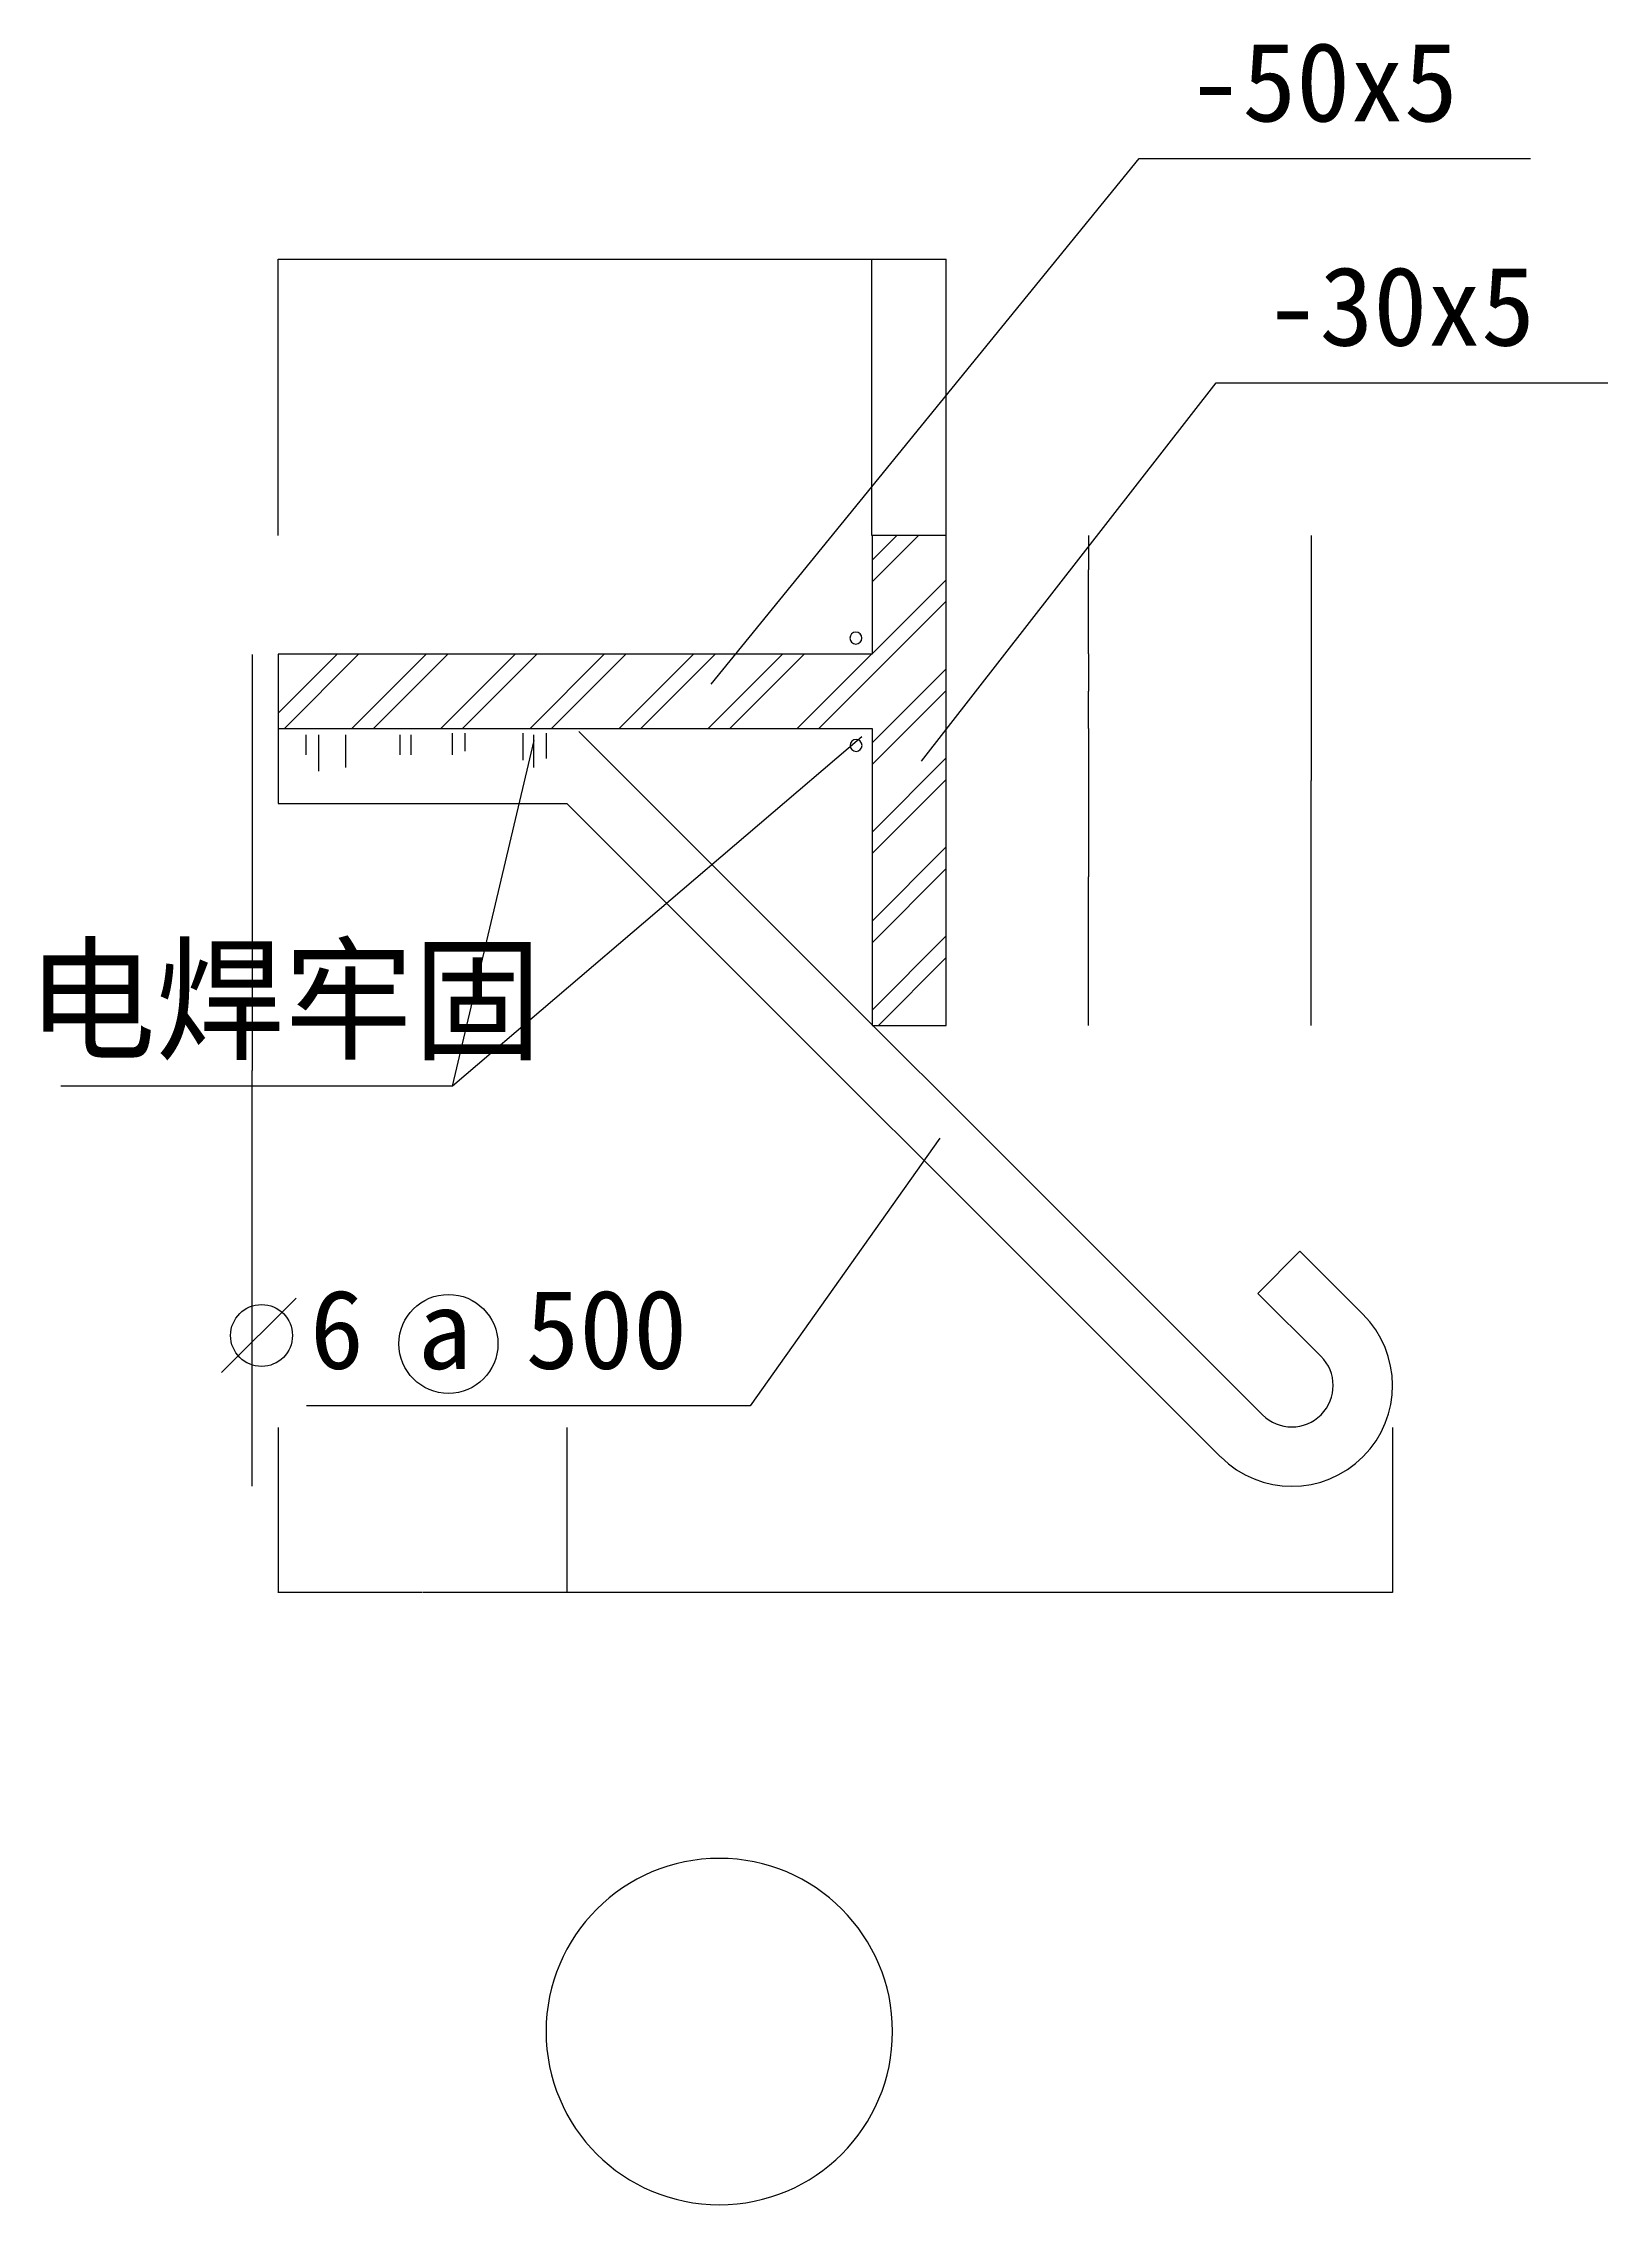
# Model space of a CAD drawing. Header units: metres. Extents: x 40641 to 54148, y -925 to 20073.
# Drawn here: x 43346 to 49668, y 11337 to 20073 of the extents above; entities that cross this region are included whole.
import ezdxf

# ---------------------------------------------------------------- set-up
doc = ezdxf.new("R2010")
doc.units = ezdxf.units.M
doc.layers.add('PUB_DIM', color=3, linetype='Continuous')
doc.layers.add('PUB_TEXT', color=7, linetype='Continuous')
doc.dimstyles.get("Standard").update_dxf_attribs({"dimtxt": 2.5, "dimasz": 2.5, "dimexe": 1.25, "dimexo": 0.625, "dimtad": 1, "dimcen": 2.5, "dimazin": 3, "dimtfac": 1, "dimtmove": 0, "dimatfit": 3})

# ---------------------------------------------------------------- blocks, each defined once
blk = doc.blocks.new('*D4')
for p, q in [((47570.17, 17303.36), (47570.17, 16703.36)), ((47569.92, 16703.36), (47569.67, 16703.36)), ((47570.17, 16103.36), (47570.17, 16703.36)), ((47570.17, 16703.36), (47570.17, 16703.36)), ((47570.42, 16703.36), (47570.67, 16703.36))]:
    blk.add_line(p, q)
at = {"layer": 'Defpoints'}
for p in [(47570.17, 17303.36), (47570.17, 16703.36), (47570.17, 16103.36)]:
    blk.add_point(p, dxfattribs=at)
at = {"layer": 'PUB_DIM', "insert": (47570.17, 16704.485), "char_height": 1, "attachment_point": 5}
blk.add_mtext('20', dxfattribs=at)
blk = doc.blocks.new('*D5')
for p, q in [((48470.17, 18083.36), (48470.17, 17093.36)), ((48469.92, 17093.36), (48469.67, 17093.36)), ((48470.17, 16103.36), (48470.17, 17093.36)), ((48470.17, 17093.36), (48470.17, 17093.36)), ((48470.42, 17093.36), (48470.67, 17093.36))]:
    blk.add_line(p, q)
at = {"layer": 'Defpoints'}
for p in [(48470.17, 18083.36), (48470.17, 17093.36), (48470.17, 16103.36)]:
    blk.add_point(p, dxfattribs=at)
at = {"layer": 'PUB_DIM', "insert": (48470.17, 17094.485), "char_height": 1, "attachment_point": 5}
blk.add_mtext('30', dxfattribs=at)
blk = doc.blocks.new('*D6')
for p, q in [((44189.96, 17602.57), (44189.96, 15921.57)), ((44189.71, 15921.57), (44189.46, 15921.57)), ((44189.96, 14240.57), (44189.96, 15921.57)), ((44189.96, 15921.57), (44189.96, 15921.57)), ((44190.21, 15921.57), (44190.46, 15921.57))]:
    blk.add_line(p, q)
at = {"layer": 'Defpoints'}
for p in [(44189.96, 17602.57), (44189.96, 15921.57), (44189.96, 14240.57)]:
    blk.add_point(p, dxfattribs=at)
at = {"layer": 'PUB_DIM', "insert": (44189.96, 15922.695), "char_height": 1, "attachment_point": 5}
blk.add_mtext('80', dxfattribs=at)
blk = doc.blocks.new('*D15')
for p, q in [((45461.8, 14478.3), (45461.8, 13811.49)), ((48797.8, 14478.3), (48797.8, 13811.49)), ((47128.8, 13811.49), (45461.55, 13811.49)), ((48798.05, 13811.49), (47130.8, 13811.49))]:
    blk.add_line(p, q)
at = {"layer": 'Defpoints'}
for p in [(45461.8, 14478.3), (48797.8, 14478.3), (48797.8, 13811.49)]:
    blk.add_point(p, dxfattribs=at)
at = {"layer": 'PUB_DIM', "insert": (47129.8, 13811.49), "char_height": 1, "attachment_point": 5}
blk.add_mtext('80', dxfattribs=at)
blk = doc.blocks.new('*D16')
for p, q in [((44294.8, 14478.3), (44294.8, 13811.49)), ((45461.8, 14478.3), (45461.8, 13811.49)), ((44877.3, 13811.49), (44294.55, 13811.49)), ((45462.05, 13811.49), (44879.3, 13811.49))]:
    blk.add_line(p, q)
at = {"layer": 'Defpoints'}
for p in [(44294.8, 14478.3), (45461.8, 14478.3), (45461.8, 13811.49)]:
    blk.add_point(p, dxfattribs=at)
at = {"layer": 'PUB_DIM', "insert": (44878.3, 13811.49), "char_height": 1, "attachment_point": 5}
blk.add_mtext('30', dxfattribs=at)
blk = doc.blocks.new('*D17')
for p, q in [((44294.74, 18083.02), (44294.74, 19199.53)), ((44294.99, 19199.53), (45493.74, 19199.53)), ((45495.74, 19199.53), (46694.49, 19199.53)), ((46694.74, 18083.02), (46694.74, 19199.53))]:
    blk.add_line(p, q)
at = {"layer": 'Defpoints'}
for p in [(44294.74, 19199.53), (44294.74, 18083.02), (46694.74, 18083.02)]:
    blk.add_point(p, dxfattribs=at)
at = {"layer": 'PUB_DIM', "insert": (45494.74, 19199.53), "char_height": 1, "attachment_point": 5}
blk.add_mtext('50', dxfattribs=at)
blk = doc.blocks.new('*D18')
for p, q in [((46694.74, 18083.02), (46694.74, 19199.53)), ((46694.99, 19199.53), (46844.24, 19199.53)), ((46845.24, 19199.53), (46994.49, 19199.53)), ((46994.74, 18083.02), (46994.74, 19199.53))]:
    blk.add_line(p, q)
at = {"layer": 'Defpoints'}
for p in [(46694.74, 19199.53), (46694.74, 18083.02), (46994.74, 18083.02)]:
    blk.add_point(p, dxfattribs=at)
at = {"layer": 'PUB_DIM', "insert": (46844.74, 19199.53), "char_height": 1, "attachment_point": 5}
blk.add_mtext('5', dxfattribs=at)
blk = doc.blocks.new('*D19')
for p, q in [((47570.17, 18083.36), (47570.17, 17945.01)), ((47569.92, 17945.01), (47569.67, 17945.01)), ((47570.17, 17605.36), (47570.17, 17945.01)), ((47570.17, 17945.01), (47570.17, 17945.01)), ((47570.42, 17945.01), (47570.67, 17945.01))]:
    blk.add_line(p, q)
at = {"layer": 'Defpoints'}
for p in [(47570.17, 18083.36), (47570.17, 17945.01), (47570.17, 17605.36)]:
    blk.add_point(p, dxfattribs=at)
at = {"layer": 'PUB_DIM', "insert": (47570.17, 17946.135), "char_height": 1, "attachment_point": 5}
blk.add_mtext('5', dxfattribs=at)
blk = doc.blocks.new('*D20')
for p, q in [((47570.17, 17605.36), (47570.17, 17454.36)), ((47569.92, 17454.36), (47569.67, 17454.36)), ((47570.17, 17303.36), (47570.17, 17454.36)), ((47570.17, 17454.36), (47570.17, 17454.36)), ((47570.42, 17454.36), (47570.67, 17454.36))]:
    blk.add_line(p, q)
at = {"layer": 'Defpoints'}
for p in [(47570.17, 17605.36), (47570.17, 17454.36), (47570.17, 17303.36)]:
    blk.add_point(p, dxfattribs=at)
at = {"layer": 'PUB_DIM', "insert": (47570.17, 17455.485), "char_height": 1, "attachment_point": 5}
blk.add_mtext('5', dxfattribs=at)

msp = doc.modelspace()

# ---------------------------------------------------------------- linework, layer by layer
at = {"layer": 'PUB_TEXT'}
for p, q in [((46045.19, 17482.67), (47773.87, 19606.66)), ((47773.87, 19606.66), (49356.34, 19606.66)), ((46895.36, 17171.15), (48085.6, 18700.42)), ((48085.6, 18700.42), (49668.07, 18700.42)), ((46695.08, 17983.32), (46794.84, 18083.02)), ((46695.08, 17895.98), (46882.24, 18083.02)), ((46393.01, 17303.02), (46995.08, 17904.68)), ((46480.41, 17303.02), (46995.08, 17817.34)), ((44295.08, 17365.04), (44533.21, 17603.02)), ((44320.41, 17303.02), (44620.62, 17603.02)), ((44593.01, 17303.02), (44893.21, 17603.02)), ((44680.41, 17303.02), (44980.62, 17603.02)), ((44953.01, 17303.02), (45253.21, 17603.02)), ((45040.41, 17303.02), (45340.62, 17603.02)), ((45313.01, 17303.02), (45613.21, 17603.02)), ((45400.41, 17303.02), (45700.62, 17603.02)), ((45673.01, 17303.02), (45973.21, 17603.02)), ((45760.41, 17303.02), (46060.62, 17603.02)), ((46033.01, 17303.02), (46333.21, 17603.02)), ((46120.41, 17303.02), (46420.62, 17603.02)), ((46695.08, 17244.88), (46995.08, 17544.68)), ((46695.08, 17157.54), (46995.08, 17457.34)), ((44295.08, 17303.02), (44295.08, 16999.69)), ((44407.32, 17277.05), (44407.32, 17196.76)), ((44458.45, 17277.05), (44458.45, 17131.07)), ((44568, 17277.05), (44568, 17145.67)), ((44787.11, 17277.05), (44787.11, 17196.76)), ((44830.93, 17277.05), (44830.93, 17196.76)), ((44998.92, 17284.35), (44998.92, 17196.76)), ((46653.21, 17269.88), (44999.25, 15857.44)), ((44999.25, 15857.44), (45330.04, 17254.85)), ((45050.05, 17284.35), (45050.05, 17211.36)), ((45283.76, 17284.35), (45283.76, 17174.86)), ((45327.59, 17277.05), (45327.59, 17145.67)), ((45378.71, 17284.35), (45378.71, 17182.16)), ((48273.16, 14529.43), (45510.18, 17290.55)), ((46695.08, 16884.88), (46995.08, 17184.68)), ((46695.08, 16797.54), (46995.08, 17097.34)), ((44295.08, 16999.69), (45461.71, 16999.69)), ((48103.86, 14359.32), (45461.71, 16999.69)), ((46695.08, 16524.88), (46995.08, 16824.68)), ((46695.08, 16437.54), (46995.08, 16737.34)), ((46695.08, 16164.88), (46995.08, 16464.68)), ((46720.58, 16103.02), (46995.08, 16377.34)), ((44999.25, 15857.44), (43417.51, 15857.44)), ((46968.97, 15647.08), (46202.13, 14565.22)), ((48253.84, 15020.36), (48423.14, 15190.47)), ((48678.31, 14936.52), (48423.14, 15190.47)), ((44067.01, 14700.45), (44367.73, 15000.97)), ((48509.01, 14766.41), (48253.84, 15020.36)), ((46202.13, 14565.22), (44410.4, 14565.22))]:
    msp.add_line(p, q, dxfattribs=at)
msp.add_lwpolyline([(44295.08, 17603.02), (44295.08, 17303.02), (46695.08, 17303.02), (46695.08, 16103.02), (46995.08, 16103.02), (46995.08, 16703.02), (46995.08, 18083.02), (46695.08, 18083.02), (46695.08, 17603.02)], close=True, dxfattribs=at)
for points in [[(46605.54, 17668.9, 1), (46653.84, 17668.9, 1)], [(46606.32, 17235.09, 1), (46654.62, 17235.09, 1)], [(45377.93, 12036.95, 1), (46777.93, 12036.95, 1)]]:
    msp.add_lwpolyline(points, format="xyb", close=True, dxfattribs=at)
for centre, radius in [((44228.16, 14850.16), 125), ((44983.53, 14816.11), 200)]:
    msp.add_circle(centre, radius, dxfattribs=at)
for radius in [407.17, 167.17]:
    msp.add_arc((48391.08, 14647.92), radius, 225.14, 45.14, dxfattribs=at)

# ---------------------------------------------------------------- texts
for s, height, p in [('-50x5', 320, (47973.87, 19756.66)), ('-30x5', 320, (48285.6, 18850.42)), ('电焊牢固', 400, (43280.5, 16007.44)), ('6 a 500', 320, (44423.99, 14715.22))]:
    msp.add_text(s, height=height, dxfattribs=at).set_placement(p)

# ---------------------------------------------------------------- dimensions: what is measured, and where the dimension line sits
at = {"layer": 'PUB_DIM'}
for base, p1, p2, text, picture, middle in [((44294.74, 19199.53), (44294.74, 18083.02), (46694.74, 18083.02), '50', '*D17', (45494.74, 19199.53)), ((46694.74, 19199.53), (46694.74, 18083.02), (46994.74, 18083.02), '5', '*D18', (46844.74, 19199.53)), ((47570.17, 17945.01), (47570.17, 18083.36), (47570.17, 17605.36), '5', '*D19', (47570.17, 17946.135)), ((48470.17, 17093.36), (48470.17, 18083.36), (48470.17, 16103.36), '30', '*D5', (48470.17, 17094.485)), ((44189.96, 15921.57), (44189.96, 14240.57), (44189.96, 17602.57), '80', '*D6', (44189.96, 15922.695)), ((47570.17, 17454.36), (47570.17, 17605.36), (47570.17, 17303.36), '5', '*D20', (47570.17, 17455.485)), ((47570.17, 16703.36), (47570.17, 17303.36), (47570.17, 16103.36), '20', '*D4', (47570.17, 16704.485)), ((45461.8, 13811.49), (45461.8, 14478.3), (44294.8, 14478.3), '30', '*D16', (44878.3, 13811.49)), ((48797.8, 13811.49), (48797.8, 14478.3), (45461.8, 14478.3), '80', '*D15', (47129.8, 13811.49))]:
    dim = msp.add_linear_dim(base=base, p1=p1, p2=p2, text=text, dimstyle='Standard', dxfattribs=at)
    dim.commit()
    dim.dimension.update_dxf_attribs({"geometry": picture, "text_midpoint": middle})

doc.saveas('drawing.dxf')
